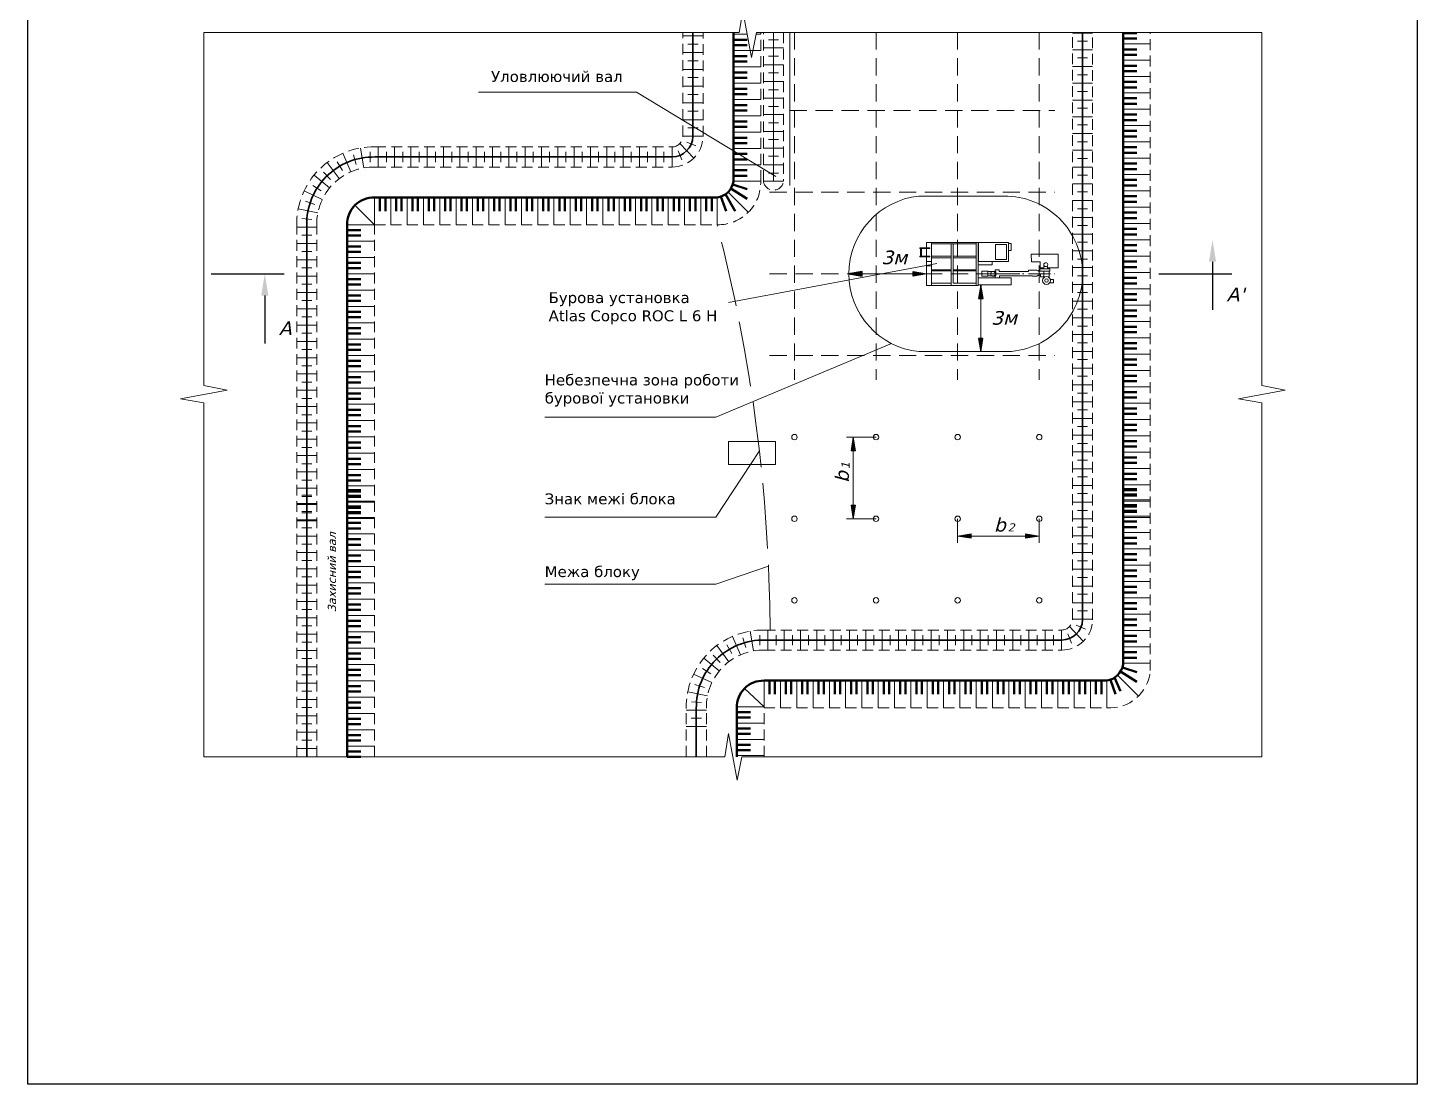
# Model space of a CAD drawing. Header units: millimetres. Extents: x -1138 to 1768, y 100 to 1081.
# Drawn here: x 355.2 to 610.5, y 427.8 to 621.9 of the extents above; entities that cross this region are included whole.
import ezdxf
from ezdxf import colors
from ezdxf.entities.mleader import LeaderData, LeaderLine
from ezdxf.math import Vec2, Vec3

# ---------------------------------------------------------------- set-up
doc = ezdxf.new("R2010")
doc.units = ezdxf.units.MM
for name, pattern in [('ACAD_ISO02W100', [15, 12, -3]), ('CENTER', [7.5, 5, -1.25, 0, -1.25]), ('HIDDEN2', [4.7625, 3.175, -1.5875]), ('JIS_02_2.0', [3, 2, -1])]:
    doc.linetypes.add(name, pattern=pattern)
for name, color, linetype in [('НАДЗЕМКА', 7, 'Continuous'), ('ТРАНСПОРТ', 7, 'Continuous'), ('Уступ', 7, 'Continuous')]:
    doc.layers.add(name, color=color, linetype=linetype)
doc.styles.get("Standard").update_dxf_attribs({"font": 'calibri.ttf'})
doc.styles.add('стиль1', font='verdanai.ttf', dxfattribs={"height": 2.5})

# ---------------------------------------------------------------- blocks, each defined once
blk = doc.blocks.new('A$C5939356C')
at = {"layer": 'ТРАНСПОРТ', "color": 7, "lineweight": 20}
for points in [[(-20.72, 5.76), (-11.24, 5.76), (-11.24, -2.13), (-20.72, -2.13)], [(-11.16, 5.76), (-5.68, 5.76), (-5.68, 2.29), (-11.16, 2.29)], [(-8.07, 5.37), (-6.04, 5.37), (-6.04, 2.62), (-8.07, 2.62)], [(-21.93, 4.79), (-20.13, 4.79), (-20.13, 4.65), (-21.93, 4.65)], [(-21.93, 3.24), (-20.13, 3.24), (-20.13, 3.1), (-21.93, 3.1)], [(-21.64, 3.24), (-21.86, 3.24), (-21.86, 4.65), (-21.64, 4.65)], [(-21.64, 4.65), (-21.64, 4.65), (-21.64, 3.24), (-21.64, 3.24)], [(-1.48, 3.62), (3.46, 3.62), (3.46, 1.12), (1.52, 1.12), (1.52, 0.91), (1.52, 1.33), (0.87, 1.33), (0.87, 0.91), (0.87, 1.12), (0.18, 1.12), (0.18, 2.19), (-1.44, 2.19)], [(-19.83, 1.45), (-20.72, 1.45), (-20.72, 2.3), (-19.83, 2.3)], [(-8.63, 2.29), (-11.24, 2.29), (-11.24, 1.63), (-8.63, 1.63)], [(-10.55, 0.51), (-9.48, 0.51), (-9.48, -0.45), (-10.55, -0.45)], [(-9.48, 0.44), (-8.01, 0.44), (-8.01, -0.39), (-9.48, -0.39)], [(-11.24, -2), (-5.14, -2), (-5.14, -0.72), (-11.24, -0.72)]]:
    blk.add_lwpolyline(points, close=True, dxfattribs=at)
for points in [[(-19.83, -2.13), (-19.83, 5.76), (-19.83, 5.76), (-11.61, 5.76), (-11.61, 5.76), (-11.61, -2.13), (-11.61, -1.69), (-15.81, -1.69), (-15.81, -1.71), (-15.81, 5.5)], [(-15.81, 5.5), (-19.83, 5.5), (-11.61, 5.5)], [(-15.81, 5.5), (-16.21, 5.5), (-16.21, -2.13)], [(-11.16, 5.56), (-11.24, 5.56), (-11.24, 4.28), (-11.16, 4.28)], [(-5.68, 4.28), (-5.14, 4.28), (-5.14, 5.56), (-5.68, 5.56)], [(-16.21, 2.94), (-19.8, 2.94), (-19.8, 3.25), (-16.21, 3.25)], [(-15.81, 3.25), (-11.61, 3.25)], [(-15.81, 0.76), (-11.61, 0.76), (-11.61, 2.94), (-15.81, 2.94)], [(-16.21, 0.54), (-19.83, 0.54), (-19.83, 0.76), (-16.21, 0.76)], [(-15.81, -1.69), (-11.61, -1.69), (-11.61, 0.54), (-15.81, 0.54)], [(-8.1, 0.44), (-8.1, 0.71), (-7.34, 0.71), (-7.34, 0.43), (-1.99, 0.43), (-1.99, 0.7), (-0.44, 0.7), (-0.21, 0.62), (-0.21, 0.47), (0, 0.47), (0, 0.47), (1.94, 0.47), (1.94, 0.47), (0.81, 0.47), (0.81, -0.55), (0.2, -0.55), (0.2, 0), (0.2, -0.23), (-0.21, -0.23), (-0.44, -0.44), (-1.25, -0.44), (-1.25, -0.36), (-7.3, -0.36), (-7.3, -0.72), (-8.12, -0.72), (-8.12, -0.39)], [(0.13, 0.47), (0.13, 0.91), (1.93, 0.91), (1.93, 0.47), (1.93, 0.47)], [(1.8, 0.47), (1.8, -0.67)], [(-19.83, -2.13), (-19.83, -2.13), (-19.83, -2.13), (-19.83, -1.69), (-16.21, -1.69)], [(0.81, -0.55), (0.88, -0.65)], [(2.02, -1.02), (2.62, -1.03), (2.62, -1.62), (1.93, -1.62)]]:
    blk.add_lwpolyline(points, dxfattribs=at)
at = {"layer": 'ТРАНСПОРТ', "color": 7, "linetype": 'CENTER', "lineweight": 20}
for points in [[(-9.2, 0), (2.08, 0)], [(0, 1.19), (0, -0.66)]]:
    blk.add_lwpolyline(points, dxfattribs=at)
at = {"layer": 'ТРАНСПОРТ', "color": 7, "lineweight": 20}
for centre, radius in [((-8.51, 0), 0.438), ((1.2, 1.69), 0.364), ((1.33, -1.22), 0.725), ((1.33, -1.22), 0.311)]:
    blk.add_circle(centre, radius, dxfattribs=at)

msp = doc.modelspace()

# ---------------------------------------------------------------- hatches: boundary and pattern name
at = {"lineweight": 20}
h = msp.add_hatch(color=256, dxfattribs=at)
h.dxf.hatch_style = 1
h.paths.add_polyline_path([(506.475, 544.184), (507.308, 544.184), (506.891, 546.684)])
h = msp.add_hatch(color=256, dxfattribs=at)
h.dxf.hatch_style = 1
h.paths.add_polyline_path([(506.891, 531.684), (507.308, 534.184), (506.475, 534.184)])
h = msp.add_hatch(color=256, dxfattribs=at)
h.dxf.hatch_style = 1
h.paths.add_polyline_path([(526.076, 528.506), (528.576, 528.089), (528.576, 528.922)])
h = msp.add_hatch(color=256, dxfattribs=at)
h.dxf.hatch_style = 1
h.paths.add_polyline_path([(538.576, 528.089), (538.576, 528.922), (541.076, 528.506)])
at = {"layer": 'Уступ'}
h = msp.add_hatch(color=256, dxfattribs=at)
h.dxf.hatch_style = 1
h.paths.add_polyline_path([(508.526, 576.682), (506.055, 576.682), (506.026, 576.677), (508.526, 576.261)])
h.paths.add_polyline_path([(508.526, 577.094), (506.055, 576.682), (508.526, 576.682)])
h = msp.add_hatch(color=256, dxfattribs=at)
h.dxf.hatch_style = 1
h.paths.add_polyline_path([(520.368, 576.682), (517.868, 576.682), (517.868, 576.265)])
h.paths.add_polyline_path([(517.868, 577.099), (517.868, 576.682), (520.368, 576.682)])
h = msp.add_hatch(color=256, dxfattribs=at)
h.dxf.hatch_style = 1
h.paths.add_polyline_path([(530.327, 574.571), (530.197, 573.422), (530.34, 573.661), (530.347, 572.147), (529.934, 572.145)])
h.paths.add_polyline_path([(530.345, 573.659), (530.489, 573.417), (530.391, 574.219), (530.767, 572.149), (530.351, 572.147)])
h.paths.add_polyline_path([(530.327, 574.571), (530.336, 574.521), (530.34, 573.661), (530.197, 573.422)])
h.paths.add_polyline_path([(530.342, 574.487), (530.391, 574.219), (530.489, 573.417), (530.345, 573.659)])
h = msp.add_hatch(color=256, dxfattribs=at)
h.dxf.hatch_style = 1
h.paths.add_polyline_path([(530.321, 562.372), (530.451, 563.521), (530.308, 563.282), (530.301, 564.796), (530.714, 564.798)])
h.paths.add_polyline_path([(530.303, 563.283), (530.159, 563.525), (530.257, 562.723), (529.881, 564.794), (530.297, 564.796)])
h.paths.add_polyline_path([(530.321, 562.372), (530.312, 562.422), (530.308, 563.282), (530.451, 563.521)])
h.paths.add_polyline_path([(530.306, 562.455), (530.257, 562.723), (530.159, 563.525), (530.303, 563.283)])

# ---------------------------------------------------------------- linework, layer by layer
at = {"color": 6}
msp.add_lwpolyline([(355.152, 758.875), (610.548, 758.875), (610.548, 427.781), (355.152, 427.781)], close=True, dxfattribs=at)
at = {"linetype": 'ACAD_ISO02W100', "lineweight": 20}
msp.add_lwpolyline([(491.586, 511.239, 0.0624285), (481.876, 585.709)], format="xyb", dxfattribs=at)
at = {"lineweight": 20}
for points in [[(505.641, 546.684), (511.076, 546.684)], [(506.891, 531.684), (506.891, 546.684)], [(505.641, 531.684), (511.076, 531.684)], [(526.076, 527.256), (526.076, 531.684)], [(541.076, 527.256), (541.076, 531.684)], [(526.076, 528.506), (541.076, 528.506)], [(490.489, 497.15), (486.906, 500.522)]]:
    msp.add_lwpolyline(points, dxfattribs=at)
for points in [[(506.475, 544.184), (507.308, 544.184), (506.891, 546.684)], [(483.958, 545.902), (492.611, 545.902), (492.611, 541.63), (483.958, 541.63)], [(506.891, 531.684), (507.308, 534.184), (506.475, 534.184)], [(526.076, 528.506), (528.576, 528.089), (528.576, 528.922)], [(538.576, 528.089), (538.576, 528.922), (541.076, 528.506)]]:
    msp.add_lwpolyline(points, close=True, dxfattribs=at)
at = {"layer": 'НАДЗЕМКА', "linetype": 'JIS_02_2.0', "lineweight": 20}
for points in [[(404.576, 487.939), (404.576, 585.599, -0.4251985), (418.985, 600.009), (473.565, 600.009, 0.399246), (475.576, 601.964), (475.576, 621.063)], [(408.276, 487.939), (408.276, 585.636, -0.4270048), (418.948, 596.309), (473.581, 596.309, 0.4052781), (479.276, 601.909), (479.276, 621.063)], [(418.876, 487.939), (418.876, 585.709), (481.876, 585.709, 0.4273811), (489.875, 593.709), (489.875, 621.063)], [(476.189, 487.939), (476.189, 496.829, -0.4251985), (490.598, 511.239), (545.178, 511.239, 0.399246), (547.189, 513.194), (547.189, 621.063)], [(479.889, 487.939), (479.889, 496.867, -0.4270048), (490.561, 507.539), (545.195, 507.539, 0.4052781), (550.889, 513.139), (550.889, 621.063)], [(494.076, 621.063), (494.076, 593.709, -0.8898309), (490.376, 593.709), (490.376, 621.063)], [(490.489, 487.939), (490.489, 496.939), (553.489, 496.939, 0.4141848), (561.488, 503.78), (561.488, 621.063)]]:
    msp.add_lwpolyline(points, format="xyb", dxfattribs=at)
at = {"layer": 'НАДЗЕМКА', "lineweight": 30}
for points in [[(406.426, 487.939), (406.426, 585.617, -0.4259992), (418.967, 598.159), (473.574, 598.159, 0.4033646), (477.426, 601.933), (477.426, 621.063)], [(478.039, 487.939), (478.039, 496.847, -0.4259992), (490.58, 509.389), (545.187, 509.389, 0.4033646), (549.039, 513.163), (549.039, 621.063)]]:
    msp.add_lwpolyline(points, format="xyb", dxfattribs=at)
at = {"layer": 'НАДЗЕМКА', "lineweight": 40}
for points in [[(413.876, 487.939), (413.876, 585.709, -0.4330328), (418.876, 590.709), (481.876, 590.709, 0.3282135), (484.876, 593.709), (484.876, 621.063)], [(485.489, 487.939), (485.489, 496.939, -0.4330328), (490.489, 501.939), (553.489, 501.939, 0.3282135), (556.489, 504.939), (556.489, 621.063)]]:
    msp.add_lwpolyline(points, format="xyb", dxfattribs=at)
for points in [[(484.876, 621.063), (484.876, 593.709)], [(558.989, 620.939), (556.489, 620.939)], [(487.376, 619.709), (484.876, 619.709)], [(487.376, 618.709), (484.876, 618.709)], [(558.989, 619.939), (556.489, 619.939)], [(487.376, 616.709), (484.876, 616.709)], [(487.376, 615.709), (484.876, 615.709)], [(558.989, 617.939), (556.489, 617.939)], [(558.989, 616.939), (556.489, 616.939)], [(487.376, 613.709), (484.876, 613.709)], [(558.989, 614.939), (556.489, 614.939)], [(558.989, 613.939), (556.489, 613.939)], [(487.376, 612.709), (484.876, 612.709)], [(487.376, 610.709), (484.876, 610.709)], [(558.989, 611.939), (556.489, 611.939)], [(558.989, 610.939), (556.489, 610.939)], [(487.376, 609.709), (484.876, 609.709)], [(558.989, 608.939), (556.489, 608.939)], [(558.989, 607.939), (556.489, 607.939)], [(487.376, 607.709), (484.876, 607.709)], [(487.376, 606.709), (484.876, 606.709)], [(558.989, 605.939), (556.489, 605.939)], [(487.376, 604.709), (484.876, 604.709)], [(487.376, 603.709), (484.876, 603.709)], [(558.989, 604.939), (556.489, 604.939)], [(558.989, 602.939), (556.489, 602.939)], [(487.376, 601.709), (484.876, 601.709)], [(487.376, 600.709), (484.876, 600.709)], [(558.989, 601.939), (556.489, 601.939)], [(487.376, 598.709), (484.876, 598.709)], [(487.376, 597.709), (484.876, 597.709)], [(558.989, 599.939), (556.489, 599.939)], [(558.989, 598.939), (556.489, 598.939)], [(487.376, 595.709), (484.876, 595.709)], [(558.989, 596.939), (556.489, 596.939)], [(558.989, 595.939), (556.489, 595.939)], [(487.376, 592.263), (484.737, 593.13)], [(487.376, 594.709), (484.876, 594.709)], [(558.989, 593.939), (556.489, 593.939)], [(558.989, 592.939), (556.489, 592.939)], [(419.876, 590.709), (419.876, 588.209)], [(420.876, 590.709), (420.876, 588.209)], [(422.876, 590.709), (422.876, 588.209)], [(423.876, 590.709), (423.876, 588.209)], [(425.876, 590.709), (425.876, 588.209)], [(426.876, 590.709), (426.876, 588.209)], [(428.876, 590.709), (428.876, 588.209)], [(429.876, 590.709), (429.876, 588.209)], [(431.876, 590.709), (431.876, 588.209)], [(432.876, 590.709), (432.876, 588.209)], [(434.876, 590.709), (434.876, 588.209)], [(435.876, 590.709), (435.876, 588.209)], [(437.876, 590.709), (437.876, 588.209)], [(438.876, 590.709), (438.876, 588.209)], [(440.876, 590.709), (440.876, 588.209)], [(441.876, 590.709), (441.876, 588.209)], [(443.876, 590.709), (443.876, 588.209)], [(444.876, 590.709), (444.876, 588.209)], [(446.876, 590.709), (446.876, 588.209)], [(447.876, 590.709), (447.876, 588.209)], [(449.876, 590.709), (449.876, 588.209)], [(450.876, 590.709), (450.876, 588.209)], [(452.876, 590.709), (452.876, 588.209)], [(453.876, 590.709), (453.876, 588.209)], [(455.876, 590.709), (455.876, 588.209)], [(456.876, 590.709), (456.876, 588.209)], [(458.876, 590.709), (458.876, 588.209)], [(459.876, 590.709), (459.876, 588.209)], [(461.876, 590.709), (461.876, 588.209)], [(462.876, 590.709), (462.876, 588.209)], [(464.876, 590.709), (464.876, 588.209)], [(465.876, 590.709), (465.876, 588.209)], [(467.876, 590.709), (467.876, 588.209)], [(468.876, 590.709), (468.876, 588.209)], [(470.876, 590.709), (470.876, 588.209)], [(471.876, 590.709), (471.876, 588.209)], [(473.876, 590.709), (473.876, 588.209)], [(474.876, 590.709), (474.876, 588.209)], [(476.876, 590.709), (476.876, 588.209)], [(477.876, 590.709), (477.876, 588.209)], [(479.876, 590.709), (479.876, 588.209)], [(480.876, 590.709), (480.876, 588.209)], [(482.552, 590.881), (483.505, 588.209)], [(483.407, 591.327), (485.148, 588.209)], [(487.376, 590.49), (484.376, 592.357)], [(558.989, 590.939), (556.489, 590.939)], [(558.989, 589.939), (556.489, 589.939)], [(558.989, 587.939), (556.489, 587.939)], [(558.989, 586.939), (556.489, 586.939)], [(558.989, 584.939), (556.489, 584.939)], [(416.376, 584.709), (413.876, 584.709)], [(416.376, 583.709), (413.876, 583.709)], [(558.989, 583.939), (556.489, 583.939)], [(416.376, 581.709), (413.876, 581.709)], [(416.376, 580.709), (413.876, 580.709)], [(558.989, 581.939), (556.489, 581.939)], [(558.989, 580.939), (556.489, 580.939)], [(416.376, 578.709), (413.876, 578.709)], [(416.376, 577.709), (413.876, 577.709)], [(558.989, 578.939), (556.489, 578.939)], [(558.989, 577.939), (556.489, 577.939)], [(416.376, 575.709), (413.876, 575.709)], [(416.376, 574.709), (413.876, 574.709)], [(558.989, 575.939), (556.489, 575.939)], [(558.989, 574.939), (556.489, 574.939)], [(416.376, 572.709), (413.876, 572.709)], [(558.989, 572.939), (556.489, 572.939)], [(416.376, 571.709), (413.876, 571.709)], [(416.376, 569.709), (413.876, 569.709)], [(558.989, 571.939), (556.489, 571.939)], [(558.989, 569.939), (556.489, 569.939)], [(416.376, 568.709), (413.876, 568.709)], [(558.989, 568.939), (556.489, 568.939)], [(416.376, 566.709), (413.876, 566.709)], [(416.376, 565.709), (413.876, 565.709)], [(558.989, 566.939), (556.489, 566.939)], [(558.989, 565.939), (556.489, 565.939)], [(416.376, 563.709), (413.876, 563.709)], [(416.376, 562.709), (413.876, 562.709)], [(558.989, 563.939), (556.489, 563.939)], [(558.989, 562.939), (556.489, 562.939)], [(416.376, 560.709), (413.876, 560.709)], [(416.376, 559.709), (413.876, 559.709)], [(558.989, 560.939), (556.489, 560.939)], [(558.989, 559.939), (556.489, 559.939)], [(416.376, 557.709), (413.876, 557.709)], [(558.989, 557.939), (556.489, 557.939)], [(558.989, 556.939), (556.489, 556.939)], [(416.376, 556.709), (413.876, 556.709)], [(416.376, 554.709), (413.876, 554.709)], [(558.989, 554.939), (556.489, 554.939)], [(416.376, 553.709), (413.876, 553.709)], [(416.376, 551.709), (413.876, 551.709)], [(558.989, 553.939), (556.489, 553.939)], [(558.989, 551.939), (556.489, 551.939)], [(416.376, 550.709), (413.876, 550.709)], [(558.989, 550.939), (556.489, 550.939)], [(416.376, 548.709), (413.876, 548.709)], [(416.376, 547.709), (413.876, 547.709)], [(558.989, 548.939), (556.489, 548.939)], [(558.989, 547.939), (556.489, 547.939)], [(416.376, 545.709), (413.876, 545.709)], [(416.376, 544.709), (413.876, 544.709)], [(558.989, 545.939), (556.489, 545.939)], [(558.989, 544.939), (556.489, 544.939)], [(416.376, 542.709), (413.876, 542.709)], [(416.376, 541.709), (413.876, 541.709)], [(558.989, 542.939), (556.489, 542.939)], [(558.989, 541.939), (556.489, 541.939)], [(416.376, 539.709), (413.876, 539.709)], [(558.989, 539.939), (556.489, 539.939)], [(558.989, 538.939), (556.489, 538.939)], [(416.376, 538.709), (413.876, 538.709)], [(416.376, 536.92), (413.876, 536.92)], [(416.376, 536.709), (413.876, 536.709)], [(558.989, 537.15), (556.489, 537.15)], [(558.989, 536.939), (556.489, 536.939)], [(416.376, 535.92), (413.876, 535.92)], [(416.376, 535.709), (413.876, 535.709)], [(416.376, 533.92), (413.876, 533.92)], [(558.989, 536.15), (556.489, 536.15)], [(558.989, 535.939), (556.489, 535.939)], [(558.989, 534.15), (556.489, 534.15)], [(558.989, 533.939), (556.489, 533.939)], [(416.376, 533.709), (413.876, 533.709)], [(416.376, 532.92), (413.876, 532.92)], [(416.376, 532.709), (413.876, 532.709)], [(558.989, 533.15), (556.489, 533.15)], [(558.989, 532.939), (556.489, 532.939)], [(416.376, 530.92), (413.876, 530.92)], [(416.376, 529.92), (413.876, 529.92)], [(558.989, 531.15), (556.489, 531.15)], [(558.989, 530.15), (556.489, 530.15)], [(416.376, 527.92), (413.876, 527.92)], [(416.376, 526.92), (413.876, 526.92)], [(558.989, 528.15), (556.489, 528.15)], [(558.989, 527.15), (556.489, 527.15)], [(416.376, 524.92), (413.876, 524.92)], [(416.376, 523.92), (413.876, 523.92)], [(558.989, 525.15), (556.489, 525.15)], [(558.989, 524.15), (556.489, 524.15)], [(416.376, 521.92), (413.876, 521.92)], [(558.989, 522.15), (556.489, 522.15)], [(558.989, 521.15), (556.489, 521.15)], [(416.376, 520.92), (413.876, 520.92)], [(416.376, 518.92), (413.876, 518.92)], [(558.989, 519.15), (556.489, 519.15)], [(416.376, 517.92), (413.876, 517.92)], [(416.376, 515.92), (413.876, 515.92)], [(558.989, 518.15), (556.489, 518.15)], [(558.989, 516.15), (556.489, 516.15)], [(416.376, 514.92), (413.876, 514.92)], [(558.989, 515.15), (556.489, 515.15)], [(416.376, 512.92), (413.876, 512.92)], [(416.376, 511.92), (413.876, 511.92)], [(558.989, 513.15), (556.489, 513.15)], [(558.989, 512.15), (556.489, 512.15)], [(416.376, 509.92), (413.876, 509.92)], [(416.376, 508.92), (413.876, 508.92)], [(558.989, 510.15), (556.489, 510.15)], [(558.989, 509.15), (556.489, 509.15)], [(416.376, 506.92), (413.876, 506.92)], [(416.376, 505.92), (413.876, 505.92)], [(558.989, 507.15), (556.489, 507.15)], [(558.989, 506.15), (556.489, 506.15)], [(416.376, 503.92), (413.876, 503.92)], [(558.989, 501.72), (555.989, 503.587)], [(558.989, 503.494), (556.351, 504.361)], [(416.376, 502.92), (413.876, 502.92)], [(416.376, 500.92), (413.876, 500.92)], [(491.489, 501.939), (491.489, 499.439)], [(492.489, 501.939), (492.489, 499.439)], [(494.489, 501.939), (494.489, 499.439)], [(495.489, 501.939), (495.489, 499.439)], [(497.489, 501.939), (497.489, 499.439)], [(498.489, 501.939), (498.489, 499.439)], [(500.489, 501.939), (500.489, 499.439)], [(501.489, 501.939), (501.489, 499.439)], [(503.489, 501.939), (503.489, 499.439)], [(504.489, 501.939), (504.489, 499.439)], [(506.489, 501.939), (506.489, 499.439)], [(507.489, 501.939), (507.489, 499.439)], [(509.489, 501.939), (509.489, 499.439)], [(510.489, 501.939), (510.489, 499.439)], [(512.489, 501.939), (512.489, 499.439)], [(513.489, 501.939), (513.489, 499.439)], [(515.489, 501.939), (515.489, 499.439)], [(516.489, 501.939), (516.489, 499.439)], [(518.489, 501.939), (518.489, 499.439)], [(519.489, 501.939), (519.489, 499.439)], [(521.489, 501.939), (521.489, 499.439)], [(522.489, 501.939), (522.489, 499.439)], [(524.489, 501.939), (524.489, 499.439)], [(525.489, 501.939), (525.489, 499.439)], [(527.489, 501.939), (527.489, 499.439)], [(528.489, 501.939), (528.489, 499.439)], [(530.489, 501.939), (530.489, 499.439)], [(531.489, 501.939), (531.489, 499.439)], [(533.489, 501.939), (533.489, 499.439)], [(534.489, 501.939), (534.489, 499.439)], [(536.489, 501.939), (536.489, 499.439)], [(537.489, 501.939), (537.489, 499.439)], [(539.489, 501.939), (539.489, 499.439)], [(540.489, 501.939), (540.489, 499.439)], [(542.489, 501.939), (542.489, 499.439)], [(543.489, 501.939), (543.489, 499.439)], [(545.489, 501.939), (545.489, 499.439)], [(546.489, 501.939), (546.489, 499.439)], [(548.489, 501.939), (548.489, 499.439)], [(549.489, 501.939), (549.489, 499.439)], [(551.489, 501.939), (551.489, 499.439)], [(552.489, 501.939), (552.489, 499.439)], [(554.165, 502.111), (555.118, 499.439)], [(554.911, 502.483), (556.015, 500.027)], [(416.376, 499.92), (413.876, 499.92)], [(416.376, 497.92), (413.876, 497.92)], [(416.376, 496.92), (413.876, 496.92)], [(487.989, 496.15), (485.489, 496.15)], [(416.376, 494.92), (413.876, 494.92)], [(416.376, 493.92), (413.876, 493.92)], [(487.989, 495.15), (485.489, 495.15)], [(487.989, 493.15), (485.489, 493.15)], [(416.376, 491.92), (413.876, 491.92)], [(416.376, 490.92), (413.876, 490.92)], [(487.989, 492.15), (485.489, 492.15)], [(416.376, 488.92), (413.876, 488.92)], [(416.376, 487.92), (413.876, 487.92)], [(487.989, 490.15), (485.489, 490.15)], [(487.989, 489.15), (485.489, 489.15)]]:
    msp.add_lwpolyline(points, dxfattribs=at)
at = {"layer": 'НАДЗЕМКА', "lineweight": 20}
for points in [[(487.376, 620.709), (484.876, 620.709)], [(489.876, 620.709), (489.04, 620.709)], [(492.226, 593.709), (492.226, 621.063)], [(495.207, 592.909), (495.207, 621.063)], [(547.189, 620.942), (550.889, 620.942)], [(475.576, 620.409), (479.276, 620.409)], [(476.501, 618.909), (478.351, 618.909)], [(490.376, 618.186), (494.076, 618.186)], [(491.301, 619.686), (493.151, 619.686)], [(548.114, 619.442), (549.964, 619.442)], [(561.489, 618.939), (556.489, 618.939)], [(475.576, 617.33), (479.276, 617.33)], [(476.501, 615.83), (478.351, 615.83)], [(489.876, 617.709), (484.876, 617.709)], [(491.301, 616.685), (493.151, 616.685)], [(547.189, 617.863), (550.889, 617.863)], [(548.114, 616.363), (549.964, 616.363)], [(561.489, 615.939), (556.489, 615.939)], [(475.576, 614.25), (479.276, 614.25)], [(489.876, 614.709), (484.876, 614.709)], [(490.376, 615.106), (494.076, 615.106)], [(491.301, 613.606), (493.151, 613.606)], [(547.189, 614.784), (550.889, 614.784)], [(548.114, 613.284), (549.964, 613.284)], [(475.576, 611.171), (479.276, 611.171)], [(476.501, 612.75), (478.351, 612.75)], [(489.876, 611.709), (484.876, 611.709)], [(490.376, 612.027), (494.076, 612.027)], [(491.301, 610.527), (493.151, 610.527)], [(547.189, 611.704), (550.889, 611.704)], [(561.489, 612.939), (556.489, 612.939)], [(475.576, 608.092), (479.276, 608.092)], [(476.501, 609.671), (478.351, 609.671)], [(489.876, 608.709), (484.876, 608.709)], [(490.376, 608.947), (494.076, 608.947)], [(547.189, 608.625), (550.889, 608.625)], [(548.114, 610.204), (549.964, 610.204)], [(561.489, 609.939), (556.489, 609.939)], [(476.501, 606.592), (478.351, 606.592)], [(489.876, 605.709), (484.876, 605.709)], [(490.376, 605.947), (494.076, 605.947)], [(491.301, 607.447), (493.151, 607.447)], [(547.189, 605.545), (550.889, 605.545)], [(548.114, 607.125), (549.964, 607.125)], [(561.489, 606.939), (556.489, 606.939)], [(475.576, 605.012), (479.276, 605.012)], [(476.501, 603.512), (478.351, 603.512)], [(490.376, 602.868), (494.076, 602.868)], [(491.301, 604.447), (493.151, 604.447)], [(548.114, 604.045), (549.964, 604.045)], [(561.489, 603.939), (556.489, 603.939)], [(475.015, 600.639), (477.563, 597.955)], [(475.576, 602.012), (479.276, 602.012)], [(476.272, 600.9), (477.978, 600.185)], [(489.876, 602.709), (484.876, 602.709)], [(491.301, 601.368), (493.151, 601.368)], [(547.189, 602.466), (550.889, 602.466)], [(548.114, 600.966), (549.964, 600.966)], [(561.489, 600.939), (556.489, 600.939)], [(414.547, 595.441), (413.069, 598.833)], [(415.522, 596.777), (415.001, 598.552)], [(416.948, 596.16), (416.32, 599.806)], [(418.074, 597.234), (418.074, 599.084)], [(419.574, 596.309), (419.574, 600.009)], [(421.074, 597.234), (421.074, 599.084)], [(422.574, 596.309), (422.574, 600.009)], [(424.074, 597.234), (424.074, 599.084)], [(425.574, 596.309), (425.574, 600.009)], [(427.074, 597.234), (427.074, 599.084)], [(428.574, 596.309), (428.574, 600.009)], [(430.074, 597.234), (430.074, 599.084)], [(431.574, 596.309), (431.574, 600.009)], [(433.074, 597.234), (433.074, 599.084)], [(434.574, 596.309), (434.574, 600.009)], [(436.074, 597.234), (436.074, 599.084)], [(437.574, 596.309), (437.574, 600.009)], [(439.074, 597.234), (439.074, 599.084)], [(440.574, 596.309), (440.574, 600.009)], [(442.074, 597.234), (442.074, 599.084)], [(443.574, 596.309), (443.574, 600.009)], [(445.074, 597.234), (445.074, 599.084)], [(446.574, 596.309), (446.574, 600.009)], [(448.074, 597.234), (448.074, 599.084)], [(449.574, 596.309), (449.574, 600.009)], [(451.074, 597.234), (451.074, 599.084)], [(452.574, 596.309), (452.574, 600.009)], [(454.074, 597.234), (454.074, 599.084)], [(455.574, 596.309), (455.574, 600.009)], [(457.074, 597.234), (457.074, 599.084)], [(458.574, 596.309), (458.574, 600.009)], [(460.074, 597.234), (460.074, 599.084)], [(461.574, 596.309), (461.574, 600.009)], [(463.074, 597.234), (463.074, 599.084)], [(464.574, 596.309), (464.574, 600.009)], [(466.074, 597.234), (466.074, 599.084)], [(467.574, 596.309), (467.574, 600.009)], [(469.074, 597.234), (469.074, 599.084)], [(470.574, 596.309), (470.574, 600.009)], [(472.074, 597.234), (472.074, 599.084)], [(473.574, 596.309), (473.574, 600.009)], [(475.401, 597.608), (474.686, 599.314)], [(489.876, 599.709), (484.876, 599.709)], [(490.376, 599.788), (494.076, 599.788)], [(491.301, 598.288), (493.151, 598.288)], [(547.189, 599.387), (550.889, 599.387)], [(548.114, 597.886), (549.964, 597.886)], [(561.489, 597.939), (556.489, 597.939)], [(410.821, 594.044), (409.536, 595.375)], [(412.41, 594.19), (410.175, 597.139)], [(412.976, 595.679), (412.041, 597.275)], [(489.876, 596.709), (484.876, 596.709)], [(490.376, 596.709), (494.076, 596.709)], [(491.301, 595.209), (493.151, 595.209)], [(547.189, 596.307), (550.889, 596.307)], [(409.101, 591.93), (407.536, 592.917)], [(410.638, 592.484), (407.776, 594.828)], [(489.876, 593.709), (484.876, 593.709)], [(490.376, 593.709), (494.076, 593.709)], [(547.189, 593.228), (550.889, 593.228)], [(548.114, 594.807), (549.964, 594.807)], [(561.489, 594.939), (556.489, 594.939)], [(409.278, 590.335), (405.935, 591.919)], [(407.927, 589.444), (406.171, 590.027)], [(418.876, 590.709), (418.876, 585.709)], [(421.876, 590.709), (421.876, 585.709)], [(424.876, 590.709), (424.876, 585.709)], [(427.876, 590.709), (427.876, 585.709)], [(430.876, 590.709), (430.876, 585.709)], [(433.876, 590.709), (433.876, 585.709)], [(436.876, 590.709), (436.876, 585.709)], [(439.876, 590.709), (439.876, 585.709)], [(442.876, 590.709), (442.876, 585.709)], [(445.876, 590.709), (445.876, 585.709)], [(448.876, 590.709), (448.876, 585.709)], [(451.876, 590.709), (451.876, 585.709)], [(454.876, 590.709), (454.876, 585.709)], [(457.876, 590.709), (457.876, 585.709)], [(460.876, 590.709), (460.876, 585.709)], [(463.876, 590.709), (463.876, 585.709)], [(466.876, 590.709), (466.876, 585.709)], [(469.876, 590.709), (469.876, 585.709)], [(472.876, 590.709), (472.876, 585.709)], [(475.876, 590.709), (475.876, 585.709)], [(478.876, 590.709), (478.876, 585.709)], [(481.876, 590.709), (481.876, 585.709)], [(487.585, 587.999), (483.868, 591.716)], [(547.189, 590.148), (550.889, 590.148)], [(548.114, 591.728), (549.964, 591.728)], [(561.489, 591.939), (556.489, 591.939)], [(408.476, 587.911), (404.847, 588.635)], [(548.114, 588.648), (549.964, 588.648)], [(561.489, 588.939), (556.489, 588.939)], [(408.276, 585.283), (404.576, 585.283)], [(407.379, 586.7), (405.534, 586.836)], [(418.876, 585.709), (413.876, 585.709)], [(547.189, 587.069), (550.889, 587.069)], [(548.114, 585.569), (549.964, 585.569)], [(561.489, 585.939), (556.489, 585.939)], [(407.351, 583.783), (405.501, 583.783)], [(418.876, 582.709), (413.876, 582.709)], [(547.189, 583.989), (550.889, 583.989)], [(548.114, 582.489), (549.964, 582.489)], [(561.489, 582.939), (556.489, 582.939)], [(408.276, 582.283), (404.576, 582.283)], [(407.351, 580.783), (405.501, 580.783)], [(547.189, 580.91), (550.889, 580.91)], [(561.489, 579.939), (556.489, 579.939)], [(408.276, 579.283), (404.576, 579.283)], [(407.351, 577.783), (405.501, 577.783)], [(418.876, 579.709), (413.876, 579.709)], [(547.189, 577.831), (550.889, 577.831)], [(548.114, 579.41), (549.964, 579.41)], [(408.276, 576.283), (404.576, 576.283)], [(407.351, 574.783), (405.501, 574.783)], [(418.876, 576.709), (413.876, 576.709)], [(547.189, 574.751), (550.889, 574.751)], [(548.114, 576.331), (549.964, 576.331)], [(561.489, 576.939), (556.489, 576.939)], [(408.276, 573.283), (404.576, 573.283)], [(418.876, 573.709), (413.876, 573.709)], [(548.114, 573.251), (549.964, 573.251)], [(561.489, 573.939), (556.489, 573.939)], [(408.276, 570.283), (404.576, 570.283)], [(407.351, 571.783), (405.501, 571.783)], [(418.876, 570.709), (413.876, 570.709)], [(547.189, 571.672), (550.889, 571.672)], [(548.114, 570.172), (549.964, 570.172)], [(561.489, 570.939), (556.489, 570.939)], [(408.276, 567.283), (404.576, 567.283)], [(407.351, 568.783), (405.501, 568.783)], [(418.876, 567.709), (413.876, 567.709)], [(547.189, 568.592), (550.889, 568.592)], [(548.114, 567.092), (549.964, 567.092)], [(561.489, 567.939), (556.489, 567.939)], [(407.351, 565.783), (405.501, 565.783)], [(418.876, 564.709), (413.876, 564.709)], [(547.189, 565.513), (550.889, 565.513)], [(561.489, 564.939), (556.489, 564.939)], [(408.276, 564.283), (404.576, 564.283)], [(407.351, 562.783), (405.501, 562.783)], [(547.189, 562.434), (550.889, 562.434)], [(548.114, 564.013), (549.964, 564.013)], [(561.489, 561.939), (556.489, 561.939)], [(408.276, 561.283), (404.576, 561.283)], [(407.351, 559.783), (405.501, 559.783)], [(418.876, 561.709), (413.876, 561.709)], [(547.189, 559.354), (550.889, 559.354)], [(548.114, 560.934), (549.964, 560.934)], [(408.276, 558.283), (404.576, 558.283)], [(407.351, 556.783), (405.501, 556.783)], [(418.876, 558.709), (413.876, 558.709)], [(548.114, 557.854), (549.964, 557.854)], [(561.489, 558.939), (556.489, 558.939)], [(408.276, 555.283), (404.576, 555.283)], [(418.876, 555.709), (413.876, 555.709)], [(547.189, 556.275), (550.889, 556.275)], [(548.114, 554.775), (549.964, 554.775)], [(561.489, 555.939), (556.489, 555.939)], [(408.276, 552.283), (404.576, 552.283)], [(407.351, 553.783), (405.501, 553.783)], [(418.876, 552.709), (413.876, 552.709)], [(547.189, 553.195), (550.889, 553.195)], [(548.114, 551.695), (549.964, 551.695)], [(561.489, 552.939), (556.489, 552.939)], [(408.276, 549.283), (404.576, 549.283)], [(407.351, 550.783), (405.501, 550.783)], [(418.876, 549.709), (413.876, 549.709)], [(547.189, 550.116), (550.889, 550.116)], [(561.489, 549.939), (556.489, 549.939)], [(407.351, 547.783), (405.501, 547.783)], [(418.876, 546.709), (413.876, 546.709)], [(547.189, 547.037), (550.889, 547.037)], [(548.114, 548.616), (549.964, 548.616)], [(561.489, 546.939), (556.489, 546.939)], [(408.276, 546.283), (404.576, 546.283)], [(407.351, 544.783), (405.501, 544.783)], [(548.114, 545.536), (549.964, 545.536)], [(408.276, 543.283), (404.576, 543.283)], [(407.351, 541.783), (405.501, 541.783)], [(418.876, 543.709), (413.876, 543.709)], [(547.189, 543.957), (550.889, 543.957)], [(548.114, 542.457), (549.964, 542.457)], [(561.489, 543.939), (556.489, 543.939)], [(408.276, 540.283), (404.576, 540.283)], [(418.876, 540.709), (413.876, 540.709)], [(547.189, 540.878), (550.889, 540.878)], [(548.114, 539.378), (549.964, 539.378)], [(561.489, 540.939), (556.489, 540.939)], [(408.276, 537.283), (404.576, 537.283)], [(407.351, 538.783), (405.501, 538.783)], [(418.876, 537.709), (413.876, 537.709)], [(547.189, 537.798), (550.889, 537.798)], [(561.489, 537.939), (556.489, 537.939)], [(408.276, 534.494), (404.576, 534.494)], [(408.276, 534.283), (404.576, 534.283)], [(407.351, 535.994), (405.501, 535.994)], [(407.351, 535.783), (405.501, 535.783)], [(418.876, 534.92), (413.876, 534.92)], [(418.876, 534.709), (413.876, 534.709)], [(547.189, 534.719), (550.889, 534.719)], [(548.114, 536.298), (549.964, 536.298)], [(561.489, 535.15), (556.489, 535.15)], [(561.489, 534.939), (556.489, 534.939)], [(408.276, 531.494), (404.576, 531.494)], [(408.276, 531.283), (404.576, 531.283)], [(407.351, 532.994), (405.501, 532.994)], [(407.351, 532.783), (405.501, 532.783)], [(418.876, 531.92), (413.876, 531.92)], [(418.876, 531.709), (413.876, 531.709)], [(547.189, 531.64), (550.889, 531.64)], [(548.114, 533.219), (549.964, 533.219)], [(561.489, 532.15), (556.489, 532.15)], [(561.489, 531.939), (556.489, 531.939)], [(407.351, 529.994), (405.501, 529.994)], [(418.876, 528.92), (413.876, 528.92)], [(548.114, 530.139), (549.964, 530.139)], [(561.489, 529.15), (556.489, 529.15)], [(408.276, 528.494), (404.576, 528.494)], [(407.351, 526.994), (405.501, 526.994)], [(547.189, 528.56), (550.889, 528.56)], [(548.114, 527.06), (549.964, 527.06)], [(561.489, 526.15), (556.489, 526.15)], [(408.276, 525.494), (404.576, 525.494)], [(407.351, 523.994), (405.501, 523.994)], [(418.876, 525.92), (413.876, 525.92)], [(547.189, 525.481), (550.889, 525.481)], [(548.114, 523.981), (549.964, 523.981)], [(408.276, 522.494), (404.576, 522.494)], [(418.876, 522.92), (413.876, 522.92)], [(547.189, 522.401), (550.889, 522.401)], [(561.489, 523.15), (556.489, 523.15)], [(408.276, 519.494), (404.576, 519.494)], [(407.351, 520.994), (405.501, 520.994)], [(418.876, 519.92), (413.876, 519.92)], [(547.189, 519.322), (550.889, 519.322)], [(548.114, 520.901), (549.964, 520.901)], [(561.489, 520.15), (556.489, 520.15)], [(408.276, 516.494), (404.576, 516.494)], [(407.351, 517.994), (405.501, 517.994)], [(418.876, 516.92), (413.876, 516.92)], [(547.189, 516.242), (550.889, 516.242)], [(548.114, 517.822), (549.964, 517.822)], [(561.489, 517.15), (556.489, 517.15)], [(408.276, 513.494), (404.576, 513.494)], [(407.351, 514.994), (405.501, 514.994)], [(418.876, 513.92), (413.876, 513.92)], [(548.114, 514.742), (549.964, 514.742)], [(561.489, 514.15), (556.489, 514.15)], [(407.351, 511.994), (405.501, 511.994)], [(418.876, 510.92), (413.876, 510.92)], [(488.561, 507.39), (487.933, 511.036)], [(491.187, 507.539), (491.187, 511.239)], [(494.187, 507.539), (494.187, 511.239)], [(497.187, 507.539), (497.187, 511.239)], [(500.187, 507.539), (500.187, 511.239)], [(503.187, 507.539), (503.187, 511.239)], [(506.187, 507.539), (506.187, 511.239)], [(509.187, 507.539), (509.187, 511.239)], [(512.187, 507.539), (512.187, 511.239)], [(515.187, 507.539), (515.187, 511.239)], [(518.187, 507.539), (518.187, 511.239)], [(521.187, 507.539), (521.187, 511.239)], [(524.187, 507.539), (524.187, 511.239)], [(527.187, 507.539), (527.187, 511.239)], [(530.187, 507.539), (530.187, 511.239)], [(533.187, 507.539), (533.187, 511.239)], [(536.187, 507.539), (536.187, 511.239)], [(539.187, 507.539), (539.187, 511.239)], [(542.187, 507.539), (542.187, 511.239)], [(545.187, 507.539), (545.187, 511.239)], [(546.628, 511.87), (549.176, 509.185)], [(547.189, 513.242), (550.889, 513.242)], [(547.885, 512.13), (549.591, 511.415)], [(561.489, 511.15), (556.489, 511.15)], [(408.276, 510.494), (404.576, 510.494)], [(407.351, 508.994), (405.501, 508.994)], [(484.023, 505.42), (481.789, 508.369)], [(484.589, 506.909), (483.655, 508.505)], [(486.16, 506.672), (484.682, 510.064)], [(487.135, 508.007), (486.614, 509.783)], [(489.687, 508.464), (489.687, 510.314)], [(492.687, 508.464), (492.687, 510.314)], [(495.687, 508.464), (495.687, 510.314)], [(498.687, 508.464), (498.687, 510.314)], [(501.687, 508.464), (501.687, 510.314)], [(504.687, 508.464), (504.687, 510.314)], [(507.687, 508.464), (507.687, 510.314)], [(510.687, 508.464), (510.687, 510.314)], [(513.687, 508.464), (513.687, 510.314)], [(516.687, 508.464), (516.687, 510.314)], [(519.687, 508.464), (519.687, 510.314)], [(522.687, 508.464), (522.687, 510.314)], [(525.687, 508.464), (525.687, 510.314)], [(528.687, 508.464), (528.687, 510.314)], [(531.687, 508.464), (531.687, 510.314)], [(534.687, 508.464), (534.687, 510.314)], [(537.687, 508.464), (537.687, 510.314)], [(540.687, 508.464), (540.687, 510.314)], [(543.687, 508.464), (543.687, 510.314)], [(547.014, 508.838), (546.299, 510.544)], [(408.276, 507.494), (404.576, 507.494)], [(407.351, 505.994), (405.501, 505.994)], [(418.876, 507.92), (413.876, 507.92)], [(482.251, 503.714), (479.389, 506.058)], [(482.434, 505.275), (481.149, 506.605)], [(561.489, 508.15), (556.489, 508.15)], [(408.276, 504.494), (404.576, 504.494)], [(418.876, 504.92), (413.876, 504.92)], [(480.892, 501.566), (477.548, 503.149)], [(480.714, 503.16), (479.149, 504.147)], [(561.489, 505.15), (556.489, 505.15)], [(408.276, 501.494), (404.576, 501.494)], [(407.351, 502.994), (405.501, 502.994)], [(418.876, 501.92), (413.876, 501.92)], [(479.54, 500.675), (477.784, 501.257)], [(490.489, 501.939), (490.489, 496.939)], [(493.489, 501.939), (493.489, 496.939)], [(496.489, 501.939), (496.489, 496.939)], [(499.489, 501.939), (499.489, 496.939)], [(502.489, 501.939), (502.489, 496.939)], [(505.489, 501.939), (505.489, 496.939)], [(508.489, 501.939), (508.489, 496.939)], [(511.489, 501.939), (511.489, 496.939)], [(514.489, 501.939), (514.489, 496.939)], [(517.489, 501.939), (517.489, 496.939)], [(520.489, 501.939), (520.489, 496.939)], [(523.489, 501.939), (523.489, 496.939)], [(526.489, 501.939), (526.489, 496.939)], [(529.489, 501.939), (529.489, 496.939)], [(532.489, 501.939), (532.489, 496.939)], [(535.489, 501.939), (535.489, 496.939)], [(538.489, 501.939), (538.489, 496.939)], [(541.489, 501.939), (541.489, 496.939)], [(544.489, 501.939), (544.489, 496.939)], [(547.489, 501.939), (547.489, 496.939)], [(550.489, 501.939), (550.489, 496.939)], [(553.489, 501.939), (553.489, 496.939)], [(559.331, 499.097), (555.481, 502.947)], [(408.276, 498.494), (404.576, 498.494)], [(407.351, 499.994), (405.501, 499.994)], [(418.876, 498.92), (413.876, 498.92)], [(480.089, 499.141), (476.46, 499.866)], [(478.992, 497.93), (477.147, 498.066)], [(408.276, 495.494), (404.576, 495.494)], [(407.351, 496.994), (405.501, 496.994)], [(418.876, 495.92), (413.876, 495.92)], [(479.889, 496.513), (476.189, 496.513)], [(490.489, 497.15), (485.489, 497.15)], [(407.351, 493.994), (405.501, 493.994)], [(418.876, 492.92), (413.876, 492.92)], [(479.889, 493.513), (476.189, 493.513)], [(478.964, 495.013), (477.114, 495.013)], [(490.489, 494.15), (485.489, 494.15)], [(408.276, 492.494), (404.576, 492.494)], [(407.351, 490.994), (405.501, 490.994)], [(490.489, 491.15), (485.489, 491.15)], [(408.276, 489.494), (404.576, 489.494)], [(418.876, 489.92), (413.876, 489.92)], [(490.489, 488.15), (485.489, 488.15)]]:
    msp.add_lwpolyline(points, dxfattribs=at)
at = {"layer": 'НАДЗЕМКА', "linetype": 'HIDDEN2', "lineweight": 20}
for points in [[(496.076, 621.063), (496.076, 557.181)], [(511.076, 621.063), (511.076, 557.181)], [(526.076, 621.063), (526.076, 557.181)], [(541.076, 621.063), (541.076, 557.181)], [(495.207, 606.684), (543.963, 606.684)], [(491.488, 591.684), (543.963, 591.684)], [(491.488, 576.684), (543.963, 576.684)], [(491.488, 561.684), (543.963, 561.684)]]:
    msp.add_lwpolyline(points, dxfattribs=at)
at = {"layer": 'НАДЗЕМКА', "lineweight": 20}
for points in [[(481.876, 590.709, 0.3282135), (484.876, 593.709)], [(553.489, 501.939, 0.3282135), (556.489, 504.939)]]:
    msp.add_lwpolyline(points, format="xyb", dxfattribs=at)
for centre in [(496.076, 546.684), (511.076, 546.684), (526.076, 546.684), (541.076, 546.684), (496.076, 531.684), (511.076, 531.684), (526.076, 531.684), (541.076, 531.684), (496.076, 516.684), (511.076, 516.684), (526.076, 516.684), (541.076, 516.684)]:
    msp.add_circle(centre, 0.5, dxfattribs=at)
at = {"layer": 'ТРАНСПОРТ'}
for p, q in [((388.867, 576.684), (402.271, 576.684)), ((563.079, 576.684), (576.482, 576.684))]:
    msp.add_line(p, q, dxfattribs=at)
at = {"layer": 'ТРАНСПОРТ', "lineweight": 20}
msp.add_lwpolyline([(387.508, 487.939), (387.508, 553.003), (383.214, 553.715), (391.802, 555.287), (387.508, 556.165), (387.508, 621.063), (485.936, 621.063), (486.589, 625.003), (488.162, 616.415), (489.112, 621.063), (581.994, 621.063), (581.994, 556.165), (586.288, 555.287), (577.7, 553.715), (581.994, 553.003), (581.994, 487.939), (486.415, 487.939), (485.537, 483.645), (483.965, 492.233), (483.253, 487.939)], close=True, dxfattribs=at)
for points in [[(437.998, 610.05), (467.047, 610.05), (492.636, 594.589)], [(418.876, 585.709), (415.293, 589.291)], [(483.974, 571.41), (522.256, 578.572)], [(530.324, 562.389), (530.324, 574.553)], [(513.913, 563.895), (481.637, 550.367), (450.164, 550.367)], [(489.621, 544.161), (481.637, 532), (450.164, 532)], [(491.299, 522.972), (481.637, 519.651), (450.164, 519.651)]]:
    msp.add_lwpolyline(points, dxfattribs=at)
at = {"layer": 'ТРАНСПОРТ', "color": 1, "lineweight": 20}
for points in [[(506.064, 576.684, -0.382616), (518.969, 590.978), (526.076, 590.978), (534.572, 590.978, -0.415916), (549.039, 576.684)], [(506.064, 576.684, 0.382616), (518.969, 562.389), (526.076, 562.389), (534.572, 562.389, 0.415916), (549.039, 576.684)]]:
    msp.add_lwpolyline(points, format="xyb", dxfattribs=at)
msp.add_lwpolyline([(520.359, 576.684), (506.064, 576.684)], dxfattribs=at)
at = {"layer": 'Уступ'}
for points in [[(508.526, 576.261), (508.526, 577.094), (506.026, 576.677), (508.526, 576.261)], [(517.868, 576.265), (517.868, 577.099), (520.368, 576.682), (517.868, 576.265)]]:
    msp.add_lwpolyline(points, close=True, dxfattribs=at)
for points in [[(529.934, 572.145), (530.767, 572.149), (530.327, 574.571), (529.934, 572.145)], [(530.714, 564.798), (529.881, 564.794), (530.321, 562.372), (530.714, 564.798)]]:
    msp.add_lwpolyline(points, dxfattribs=at)

# ---------------------------------------------------------------- block references
at = {"layer": 'ТРАНСПОРТ', "lineweight": 20}
msp.add_blockref('A$C5939356C', (541.076, 576.684), dxfattribs=at)

# ---------------------------------------------------------------- texts
at = {"layer": 'ТРАНСПОРТ', "char_height": 2.5, "attachment_point": 1, "style": 'стиль1'}
for s, insert in [("А'", (575.516, 574.162)), ('А', (401.304, 567.951))]:
    msp.add_mtext_dynamic_manual_height_columns(s, width=3.84048, gutter_width=12.5, heights=[0], dxfattribs=dict(at, insert=insert))
at = {"layer": 'ТРАНСПОРТ', "insert": (410.305, 514.504), "char_height": 1.5, "attachment_point": 1, "rotation": 90, "style": 'стиль1'}
msp.add_mtext_dynamic_manual_height_columns('3ахисний вал', width=26.68433, gutter_width=12.5, heights=[0], dxfattribs=at)
at = {"layer": 'Уступ', "attachment_point": 1, "style": 'стиль1'}
for s, width, insert, char_height in [('{\\fVerdana|b0|i0|c204|p34;Уловлюючий вал}', 39.14031, (440.308, 613.946), 2), ('3м', 6.61427, (512.038, 580.959), 2.5), ('{\\fVerdana|b0|i0|c204|p34;Бурова установка\\PАtlas Copco ROC L 6 Н}', 42.91979, (450.882, 573.315), 2), ('3м', 6.61427, (532.218, 569.842), 2.5), ('{\\fVerdana|b0|i0|c204|p34;Небезпечна зона роботи бурової установки}', 39.14031, (450.166, 558.194), 2), ('{\\fVerdana|b0|i0|c204|p34;Знак межі блока}', 39.14031, (450.166, 536.341), 2), ('b', 6.61427, (532.739, 531.826), 2.5), ('{\\fVerdana|b0|i0|c204|p34;Межа блоку}', 39.14031, (450.166, 522.969), 2)]:
    msp.add_mtext_dynamic_manual_height_columns(s, width=width, gutter_width=12.5, heights=[0], dxfattribs=dict(at, insert=insert, char_height=char_height))
at = {"layer": 'Уступ', "color": 3, "insert": (504.721, 540.758), "char_height": 1.5, "attachment_point": 1, "rotation": 90, "style": 'стиль1'}
msp.add_mtext_dynamic_manual_height_columns('{\\C256;1}', width=2.46683, gutter_width=12.5, heights=[0], dxfattribs=at)
at = {"layer": 'Уступ', "insert": (503.586, 538.267), "char_height": 2.5, "attachment_point": 1, "rotation": 90, "style": 'стиль1'}
msp.add_mtext_dynamic_manual_height_columns('b', width=6.61427, gutter_width=12.5, heights=[0], dxfattribs=at)
at = {"layer": 'Уступ', "color": 3, "insert": (535.262, 530.844), "char_height": 1.5, "attachment_point": 1, "style": 'стиль1'}
msp.add_mtext_dynamic_manual_height_columns('{\\C256;2}', width=2.46683, gutter_width=12.5, heights=[0], dxfattribs=at)

# ---------------------------------------------------------------- leaders
at = {"layer": 'ТРАНСПОРТ'}
ml = msp.add_multileader_mtext('Standard', dxfattribs=at)
ml.set_content('', color=256)
ml.set_leader_properties()
ml.build(insert=Vec2(0, 0))
ml.multileader.update_dxf_attribs({"text_right_attachment_type": 6, "dogleg_length": 0})
ctx = ml.context
ctx.base_point, ctx.plane_origin = Vec3(572.928, 570.098), Vec3(572.928, 582.895)
ctx.right_attachment = 6
notes = []
notes.append((ctx, [(0, (1, 1, 0), (572.928, 570.098), (1, 0), 0, [(0, [(572.928, 582.895)], 0, [])])]))
ctx.mtext.insert, ctx.mtext.flow_direction = Vec3(574.928, 572.098), 5
ml = msp.add_multileader_mtext('Standard', dxfattribs=at)
ml.set_content('', color=256)
ml.set_leader_properties()
ml.build(insert=Vec2(0, 0))
ml.multileader.update_dxf_attribs({"text_right_attachment_type": 6, "dogleg_length": 0})
ctx = ml.context
ctx.base_point, ctx.plane_origin = Vec3(398.716, 563.887), Vec3(398.716, 576.684)
ctx.right_attachment = 6
notes.append((ctx, [(0, (1, 1, 0), (398.716, 563.887), (1, 0), 0, [(0, [(398.716, 576.684)], 0, [])])]))
ctx.mtext.insert, ctx.mtext.flow_direction = Vec3(400.716, 565.887), 5
for ctx, leaders in notes:
    for number, flags, end, landing, length, lines in leaders:
        leader = LeaderData()
        leader.index, (leader.has_last_leader_line, leader.has_dogleg_vector, leader.attachment_direction) = number, flags
        leader.last_leader_point, leader.dogleg_vector, leader.dogleg_length = Vec3(end), Vec3(landing), length
        for number, points, colour, breaks in lines:
            line = LeaderLine()
            line.index, line.vertices, line.color, line.breaks = number, Vec3.list(points), colors.encode_raw_color(colour), breaks
            leader.lines.append(line)
        ctx.leaders.append(leader)

doc.saveas('drawing.dxf')
